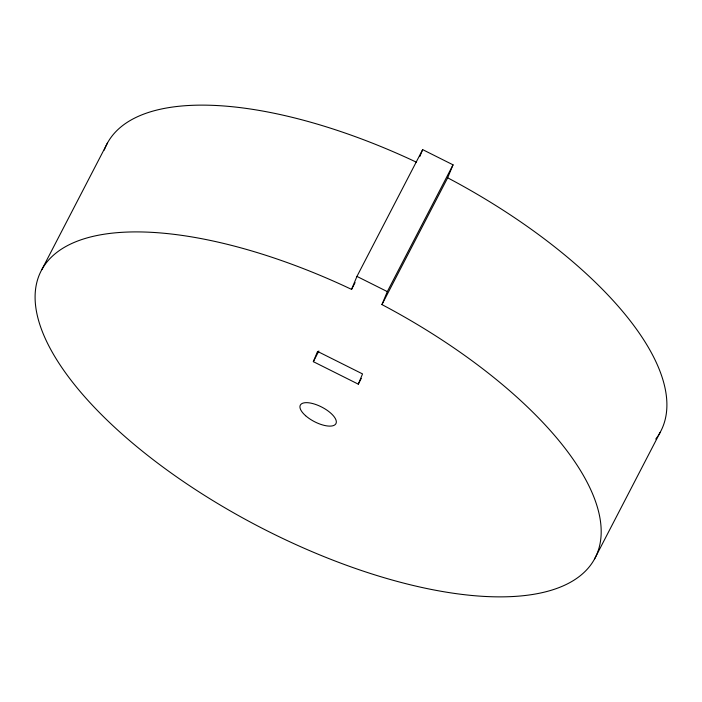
<?xml version="1.0" encoding="UTF-8"?>
<svg xmlns="http://www.w3.org/2000/svg" width="702" height="702" viewBox="0 0 702 702"><rect width="100%" height="100%" fill="white"/><g stroke="black" fill="none" stroke-linecap="round" stroke-linejoin="round"><path stroke-width="1.05" d="M313.338 361.662L317.576 351.421L362.53 373.912L358.292 384.161L313.338 361.662L318.883 350.965M351.57 289.382L356.941 276.404L422.657 149.623L453.036 164.83L447.657 177.808L381.941 304.589L388.171 307.906A311.951 126.878 27.4 0 1 530.703 594.769A311.951 126.878 27.4 0 1 55.116 357.099A311.951 126.878 27.4 0 1 344.41 286.03L351.57 289.382L355.08 282.608M419.77 156.616L422.657 149.623M381.941 304.589L387.32 291.611L453.036 164.83M41.839 269.621L107.555 142.839M358.292 384.161L361.311 378.325M594.445 559.161L660.161 432.379M416.391 162.188L410.126 159.249A311.951 126.878 27.4 0 0 104.247 150.105M356.941 276.404L387.32 291.611M447.657 177.808L453.887 181.125A311.951 126.878 27.4 0 1 658.099 435.793M657.546 436.626A311.951 126.878 27.4 0 1 655.765 439.066M305.616 415.724A20.051 8.152 27.4 0 0 335.828 423.815A20.051 8.152 27.4 0 0 312.978 403.632A20.051 8.152 27.4 0 0 305.616 415.724"/></g></svg>
